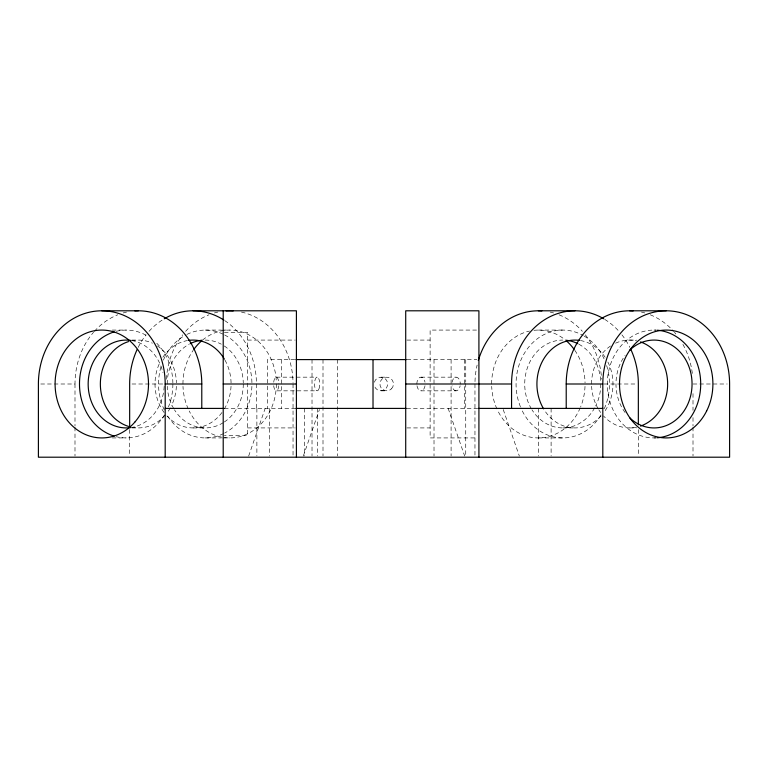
<?xml version="1.0" encoding="UTF-8"?>
<svg xmlns="http://www.w3.org/2000/svg" width="768" height="768" viewBox="0 0 768 768"><rect width="100%" height="100%" fill="white"/><g stroke="black" fill="none" stroke-linecap="round" stroke-linejoin="round"><path stroke-width="0.58" stroke-dasharray="3.84 2.88" d="M248.65 456.086L265.171 408.403M303.312 456.086L319.45 409.507M112.253 330.077L126.192 330.077M205.248 330.077L221.51 330.077M222.672 330.077L229.642 330.077M476.534 330.077L430.118 330.077L430.118 437.923L476.534 437.923M538.358 330.077L562.752 330.077M654.01 330.077L656.227 330.077M224.371 332.429L247.603 332.429L247.603 435.571L224.371 435.571M131.741 340.08L138.394 340.08M247.603 340.08L295.219 340.08M406.877 340.08L430.118 340.08M629.606 340.08L636.576 340.08M294.71 359.597L267.37 359.597L267.37 408.403M406.963 359.597L476.87 359.597M276.24 377.165L317.146 377.165M380.918 377.165L386.688 377.165M420.998 377.165L456.125 377.165M40.762 384L74.995 384A73.2 63.389 -90 0 1 93.562 332.237M132.019 384L163.891 384M604.109 384L635.981 384M693.005 384L727.238 384M273.715 385.766A6.835 2.611 -90 0 0 276.24 390.835L317.146 390.835M380.918 390.835L386.688 390.835M416.986 385.766A6.835 4.157 -90 0 0 420.998 390.835L456.125 390.835A6.835 4.157 -90 0 0 460.138 385.766M224.41 408.403L297.11 408.403M406.742 408.403L477.715 408.403M131.741 427.92L138.394 427.92M193.046 427.92L205.248 427.92M247.603 427.92L295.219 427.92M406.877 427.92L430.118 427.92M562.752 427.92L574.954 427.92M629.606 427.92L636.576 427.92M112.253 437.923L126.192 437.923M205.248 437.923L221.51 437.923M222.672 437.923L229.642 437.923M538.358 437.923L562.752 437.923M654.01 437.923L656.227 437.923M503.213 409.507L519.35 456.086M448.166 408.403L464.688 456.086M693.005 393.6L693.005 410.4M693.005 417.6L693.005 426M693.005 427.2L693.005 456M638.342 429.6L638.342 456M551.107 408.403L551.107 456.01M538.416 408.403L538.416 456.01M474.96 384L474.96 456.01M465.734 359.597L465.734 382.214M465.734 383.405L465.734 456.01M464.515 359.597L464.515 408.403M451.094 359.597L451.094 456.01M434.016 359.597L434.016 456.01M337.642 359.597L337.642 456.01M323.002 359.597L323.002 456.01M317.29 408.403L317.29 456.01M312.019 359.597L312.019 456.01M304.608 408.403L304.608 456.01M293.04 384L293.04 456.01M281.52 359.597L281.52 408.403M269.568 408.403L269.568 456.01M256.877 408.403L256.877 456.01M256.435 384L256.435 408.403M129.658 429.6L129.658 456M74.995 384L74.995 426M74.995 427.2L74.995 456M416.842 384A6.835 4.157 -90 0 1 420.461 377.222A6.835 4.157 -90 0 1 425.021 382.234M425.021 385.766A6.835 4.157 -90 0 1 420.998 390.835M374.371 382.234A6.835 6.778 -90 0 1 384.797 378.403A6.835 6.778 -90 0 1 384.797 389.597A6.835 6.778 -90 0 1 374.371 385.766M641.414 312.077A73.2 63.389 -90 0 1 644.88 312.96M650.227 314.784A73.2 63.389 -90 0 1 673.651 331.354M674.438 332.237A73.2 63.389 -90 0 1 675.869 333.946M682.896 344.352A73.2 63.389 -90 0 1 692.458 374.448M636.221 427.248A43.92 38.035 -90 0 1 603.504 415.939M600.691 412.531A43.92 38.035 -90 0 1 598.838 409.814M598.262 408.864A43.92 38.035 -90 0 1 591.629 386.285M591.571 384A43.92 38.035 -90 0 1 610.589 345.965M615.571 343.181A43.92 38.035 -90 0 1 636.221 340.752M550.157 312.077A73.2 63.389 -90 0 1 553.622 312.96M558.979 314.784A73.2 63.389 -90 0 1 582.394 331.354M585.312 334.829A73.2 63.389 -90 0 1 601.613 379.229M474.998 381.619A73.2 63.389 -90 0 1 477.12 365.059M94.349 331.354A73.2 63.389 -90 0 1 117.773 314.784M123.12 312.96A73.2 63.389 -90 0 1 126.586 312.077M166.387 379.229A73.2 63.389 -90 0 1 182.688 334.829M185.606 331.354A73.2 63.389 -90 0 1 209.021 314.784M214.378 312.96A73.2 63.389 -90 0 1 217.843 312.077M224.746 320.611A73.2 63.389 -90 0 1 256.426 382.81M241.45 312.077A73.2 63.389 90 0 1 293.03 382.81M533.923 330.317A53.923 46.694 -90 0 1 565.44 340.07M574.771 350.246A53.923 46.694 -90 0 1 585.043 382.838M585.014 386.333A53.923 46.694 -90 0 1 580.675 406.8M580.234 407.866A53.923 46.694 -90 0 1 539.875 437.894A53.923 46.694 -90 0 1 497.914 410.957M496.934 408.912A53.923 46.694 -90 0 1 491.702 386.333M491.654 384A53.923 46.694 -90 0 1 529.507 331.056M520.435 406.8A53.923 46.694 -90 0 1 529.997 345.571A53.923 46.694 -90 0 1 583.171 335.501M584.16 336.077A53.923 46.694 -90 0 1 604.627 360.134M606.643 365.568A53.923 46.694 -90 0 1 603.696 409.949M601.018 414.922A53.923 46.694 -90 0 1 520.877 407.866M578.832 344.198A43.92 38.035 -90 0 1 600.778 382.858M600.787 384A43.92 38.035 -90 0 1 595.69 405.955M594.662 407.914A43.92 38.035 -90 0 1 531.984 409.814M531.408 408.864A43.92 38.035 -90 0 1 529.094 363.542A43.92 38.035 -90 0 1 562.752 340.08M580.474 340.541A43.92 38.035 -90 0 1 605.126 357.264M607.891 362.045A43.92 38.035 -90 0 1 603.869 412.531M601.066 415.939A43.92 38.035 -90 0 1 544.176 409.814M656.218 437.866A53.923 46.694 -90 0 1 607.306 384A53.923 46.694 -90 0 1 656.218 330.134M625.094 412.531A43.92 38.035 -90 0 1 625.094 355.469M604.733 319.382A73.2 63.389 -90 0 1 618.998 331.354M621.917 334.829A73.2 63.389 -90 0 1 629.856 347.405M202.56 340.07A53.923 46.694 -90 0 1 250.598 335.808A53.923 46.694 -90 0 1 276.336 382.838M276.346 384A53.923 46.694 -90 0 1 241.728 436.09A53.923 46.694 -90 0 1 189.206 410.957M188.227 408.912A53.923 46.694 -90 0 1 182.986 386.333M182.947 384A53.923 46.694 -90 0 1 193.229 350.246M131.779 340.752A43.92 38.035 -90 0 1 152.429 343.181M157.411 345.965A43.92 38.035 -90 0 1 176.41 382.858M176.371 386.285A43.92 38.035 -90 0 1 171.331 405.955M170.294 407.914A43.92 38.035 -90 0 1 167.309 412.531M165.283 415.056A43.92 38.035 -90 0 1 131.779 427.248M138.144 347.405A73.2 63.389 90 0 1 146.083 334.829M149.002 331.354A73.2 63.389 90 0 1 163.267 319.382M224.947 360.086A43.92 38.035 -90 0 1 231.082 384M231.034 386.285A43.92 38.035 -90 0 1 224.4 408.864M221.962 412.531A43.92 38.035 -90 0 1 166.934 415.939M164.131 412.531A43.92 38.035 -90 0 1 160.109 362.045M162.874 357.264A43.92 38.035 -90 0 1 187.526 340.541M205.248 340.08A43.92 38.035 -90 0 1 221.328 344.198M224.266 345.965A43.92 38.035 -90 0 1 243.264 382.858M243.283 384A43.92 38.035 -90 0 1 224.266 422.035M223.306 422.65A43.92 38.035 -90 0 1 174.47 409.814M173.894 408.864A43.92 38.035 -90 0 1 167.261 386.285M167.213 384A43.92 38.035 -90 0 1 189.168 344.198M131.702 340.541A43.92 38.035 90 0 1 162.931 372.634M164.179 386.285A43.92 38.035 90 0 1 131.702 427.459M186.864 334.435A53.923 46.694 -90 0 1 223.632 334.435M224.65 334.954A53.923 46.694 -90 0 1 251.942 384M251.904 386.333A53.923 46.694 -90 0 1 224.65 433.046M223.632 433.565A53.923 46.694 -90 0 1 166.982 414.922M164.304 409.949A53.923 46.694 -90 0 1 161.357 365.568M163.373 360.134A53.923 46.694 -90 0 1 185.837 334.954M116.256 331.315A53.923 46.694 -90 0 1 146.611 335.501M156.778 343.258A53.923 46.694 -90 0 1 172.877 382.838M172.886 384A53.923 46.694 -90 0 1 168.509 406.8M164.448 414.922A53.923 46.694 -90 0 1 116.256 436.685M452.102 382.234A6.835 4.157 -90 0 1 456.662 377.222A6.835 4.157 -90 0 1 460.282 384M456.125 390.835A6.835 4.157 -90 0 1 452.102 385.766M273.715 382.234A6.835 2.611 -90 0 1 276.586 377.222A6.835 2.611 -90 0 1 278.861 384M278.774 385.766A6.835 2.611 -90 0 1 276.24 390.835M318.998 388.829A6.835 2.611 -90 0 0 317.827 377.405A6.835 2.611 -90 0 0 314.621 385.766A6.835 2.611 -90 0 0 318.998 388.829M391.478 388.829A6.835 6.778 -90 0 0 388.445 377.405A6.835 6.778 -90 0 0 380.15 385.766A6.835 6.778 -90 0 0 391.478 388.829"/><path stroke-width="1.15" d="M629.606 310.8L666.211 310.8A73.2 63.389 -90 0 1 729.6 384L729.6 457.2L38.4 457.2L38.4 384A73.2 63.389 -90 0 1 101.789 310.8L138.394 310.8M164.246 318.787A73.2 63.389 90 0 1 193.046 310.8L296.41 310.8L296.41 457.2M538.358 310.8L574.954 310.8M295.91 359.597L406.157 359.597M101.789 310.8A73.2 63.389 -90 0 1 165.187 384L201.782 384L201.782 408.403M223.21 384L296.41 384M405.715 384L511.565 384A73.2 63.389 -90 0 1 603.754 318.787M566.218 408.403L566.218 384L602.813 384A73.2 63.389 -90 0 1 666.211 310.8M165.187 408.403L223.315 408.403M295.91 408.403L406.157 408.403M478.502 408.403L602.813 408.403M638.342 424.8L638.342 384A73.2 63.389 -90 0 0 630.854 349.478M602.813 384L602.813 457.2M511.565 384L511.565 408.403M478.915 457.2L478.915 310.8L405.715 310.8L405.715 457.2M373.018 359.597L373.018 408.403M223.21 310.8L223.21 457.2M165.187 384L165.187 457.2M129.658 427.2L129.658 384A73.2 63.389 90 0 1 137.146 349.478M566.218 384A73.2 63.389 -90 0 1 633.149 310.915M640.512 341.923A43.92 38.035 -90 0 1 667.642 384A43.92 38.035 -90 0 1 640.512 426.077M134.851 310.915A73.2 63.389 -90 0 1 201.782 384M566.342 340.829A53.923 46.694 -90 0 1 574.118 349.334M566.064 340.243A43.92 38.035 -90 0 1 577.824 343.67M543.6 408.864A43.92 38.035 -90 0 1 542.381 361.325A43.92 38.035 -90 0 1 579.37 340.378M657.331 330.211A53.923 46.694 -90 0 1 700.704 384A53.923 46.694 -90 0 1 657.331 437.789M629.549 350.362A43.92 38.035 -90 0 1 681.677 353.856A43.92 38.035 -90 0 1 681.677 414.144A43.92 38.035 -90 0 1 629.549 417.638M478.32 360.49A73.2 63.389 -90 0 1 541.891 310.915M226.109 310.915A73.2 63.389 -90 0 1 229.642 310.8A73.2 63.389 90 0 1 233.184 310.915M193.882 349.334A53.923 46.694 -90 0 1 201.658 340.829M128.544 426.422A43.92 38.035 -90 0 1 100.358 384A43.92 38.035 -90 0 1 128.544 341.578M193.046 310.8A73.2 63.389 -90 0 1 223.786 319.987M188.63 340.378A43.92 38.035 -90 0 1 224.4 359.136M190.176 343.67A43.92 38.035 -90 0 1 201.936 340.243M130.608 427.622A43.92 38.035 90 0 1 88.157 384A43.92 38.035 90 0 1 130.608 340.378M114.106 436.09A53.923 46.694 -90 0 1 79.488 384A53.923 46.694 -90 0 1 114.106 331.91M134.813 422.131A53.923 46.694 -90 0 0 113.875 331.91A53.923 46.694 -90 0 0 56.688 397.958A53.923 46.694 -90 0 0 134.813 422.131M706.646 410.957A53.923 46.694 -90 0 0 666.211 330.077A53.923 46.694 -90 0 0 625.766 410.957A53.923 46.694 -90 0 0 706.646 410.957"/></g></svg>
